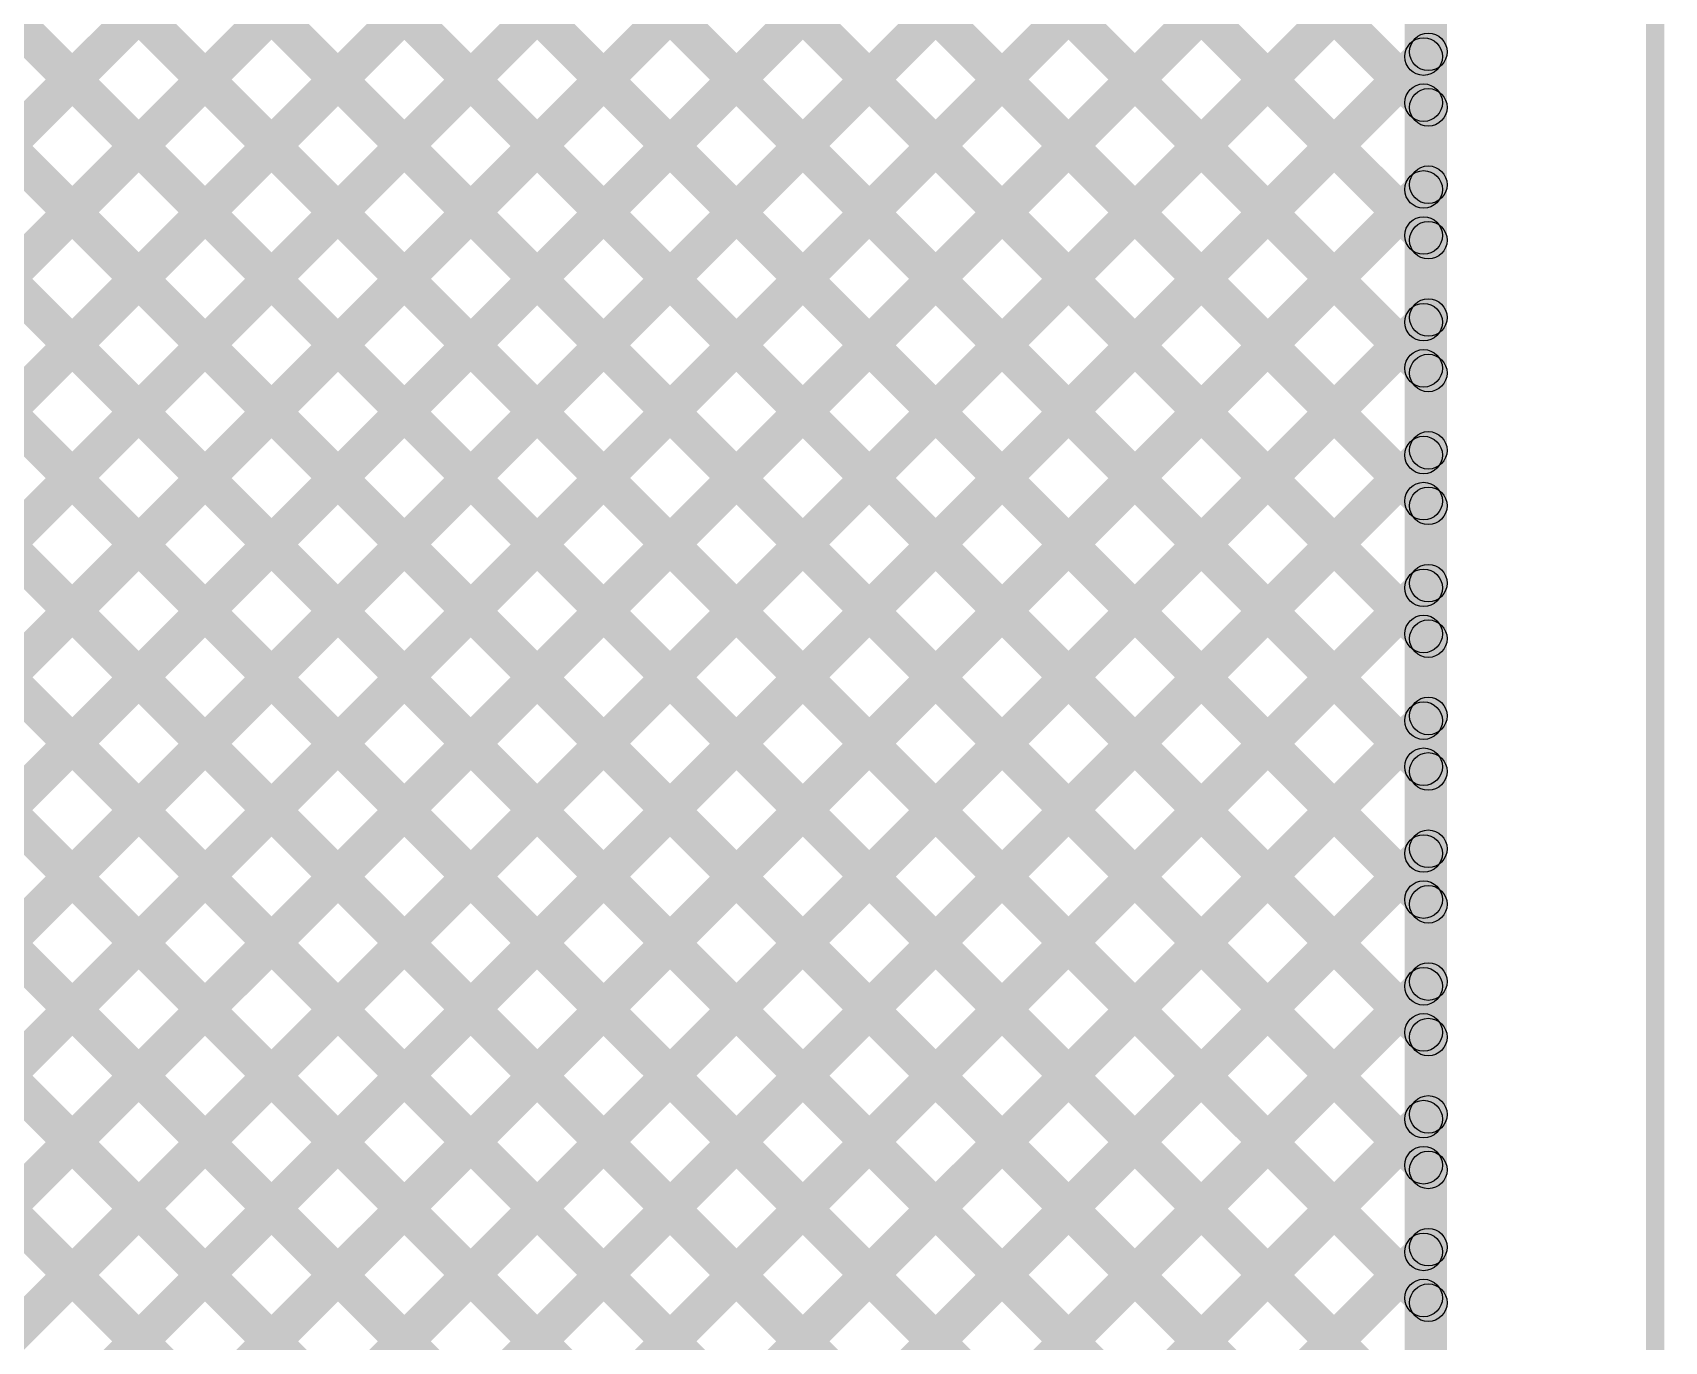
# Model space of a CAD drawing. Header units: millimetres. Extents: x 0 to 5.55, y 0 to 1.02.
# Drawn here: x 5.2058 to 5.5533, y 0.2559 to 0.5346 of the extents above; entities that cross this region are included whole.
import ezdxf

# ---------------------------------------------------------------- set-up
doc = ezdxf.new("R2010")
doc.units = ezdxf.units.MM
doc.header["$MEASUREMENT"] = 0
for name, color, linetype in [('BottomLayer', 5, 'Continuous'), ('Mechanical2', 216, 'Continuous'), ('TopLayer', 1, 'Continuous')]:
    doc.layers.add(name, color=color, linetype=linetype)

msp = doc.modelspace()

# ---------------------------------------------------------------- hatches: boundary and pattern name
at = {"layer": 'BottomLayer'}
for points in [[(4.4865, 0.99217), (4.49216, 0.99783), (5.34921, 0.14078), (5.34355, 0.13512)], [(4.51479, 0.99217), (4.52045, 0.99783), (5.36171, 0.15656), (5.35606, 0.1509)], [(4.54307, 0.99217), (4.54872, 0.99783), (5.37978, 0.16677), (5.37412, 0.16112)], [(4.57135, 0.99217), (4.57701, 0.99783), (5.40636, 0.16847), (5.40071, 0.16282)], [(4.59964, 0.99217), (4.60529, 0.99783), (5.50483, 0.09829), (5.49917, 0.09264)], [(4.62792, 0.99217), (4.63358, 0.99783), (5.50483, 0.12658), (5.49917, 0.12092)], [(4.6562, 0.99217), (4.66186, 0.99783), (5.50483, 0.15486), (5.49917, 0.1492)], [(4.68449, 0.99217), (4.69015, 0.99783), (5.50483, 0.18315), (5.49917, 0.17749)], [(4.71277, 0.99217), (4.71843, 0.99783), (5.50483, 0.21143), (5.49917, 0.20577)], [(4.74106, 0.99217), (4.74671, 0.99783), (5.50483, 0.23971), (5.49917, 0.23406)], [(4.76934, 0.99217), (4.775, 0.99783), (5.50483, 0.268), (5.49917, 0.26234)], [(4.79763, 0.99217), (4.80328, 0.99783), (5.50483, 0.29628), (5.49917, 0.29063)], [(4.82591, 0.99217), (4.83157, 0.99783), (5.50483, 0.32457), (5.49917, 0.31891)], [(4.85419, 0.99217), (4.85985, 0.99783), (5.50483, 0.35285), (5.49917, 0.34719)], [(4.88248, 0.99217), (4.88814, 0.99783), (5.50483, 0.38114), (5.49917, 0.37548)], [(4.91076, 0.99217), (4.91642, 0.99783), (5.50483, 0.40942), (5.49917, 0.40376)], [(4.93905, 0.99217), (4.9447, 0.99783), (5.50483, 0.4377), (5.49917, 0.43205)], [(4.96733, 0.99217), (4.97299, 0.99783), (5.50483, 0.46599), (5.49917, 0.46033)], [(4.99562, 0.99217), (5.00127, 0.99783), (5.50483, 0.49427), (5.49917, 0.48862)], [(5.0239, 0.99217), (5.02956, 0.99783), (5.50483, 0.52256), (5.49917, 0.5169)], [(5.506, 0.04143), (5.498, 0.04143), (5.498, 0.995), (5.506, 0.995)], [(4.73387, 0.0386), (4.72821, 0.04426), (5.49917, 0.81522), (5.50483, 0.80956)], [(4.76215, 0.0386), (4.7565, 0.04426), (5.49917, 0.78693), (5.50483, 0.78128)], [(4.79044, 0.0386), (4.78478, 0.04426), (5.49917, 0.75865), (5.50483, 0.75299)], [(4.81872, 0.0386), (4.81307, 0.04426), (5.49917, 0.73037), (5.50483, 0.72471)], [(4.84701, 0.0386), (4.84135, 0.04426), (5.49917, 0.70208), (5.50483, 0.69643)], [(4.87529, 0.0386), (4.86963, 0.04426), (5.49917, 0.6738), (5.50483, 0.66814)], [(4.90358, 0.0386), (4.89792, 0.04426), (5.49917, 0.64551), (5.50483, 0.63986)], [(4.93186, 0.0386), (4.9262, 0.04426), (5.49917, 0.61723), (5.50483, 0.61157)], [(4.96014, 0.0386), (4.95449, 0.04426), (5.49917, 0.58894), (5.50483, 0.58329)], [(4.98843, 0.0386), (4.98277, 0.04426), (5.49917, 0.56066), (5.50483, 0.555)], [(5.01671, 0.0386), (5.01106, 0.04426), (5.49917, 0.53238), (5.50483, 0.52672)], [(5.045, 0.0386), (5.03934, 0.04426), (5.49917, 0.50409), (5.50483, 0.49843)], [(5.07328, 0.0386), (5.06762, 0.04426), (5.49917, 0.47581), (5.50483, 0.47015)], [(5.10157, 0.0386), (5.09591, 0.04426), (5.49917, 0.44752), (5.50483, 0.44187)], [(5.12985, 0.0386), (5.12419, 0.04426), (5.49917, 0.41924), (5.50483, 0.41358)], [(5.15813, 0.0386), (5.15248, 0.04426), (5.49917, 0.39095), (5.50483, 0.3853)], [(5.18642, 0.0386), (5.18076, 0.04426), (5.49917, 0.36267), (5.50483, 0.35701)], [(5.2147, 0.0386), (5.20905, 0.04426), (5.49917, 0.33439), (5.50483, 0.32873)], [(5.24299, 0.0386), (5.23733, 0.04426), (5.49917, 0.3061), (5.50483, 0.30044)], [(5.39637, 0.1637), (5.39071, 0.16936), (5.49917, 0.27782), (5.50483, 0.27216)]]:
    msp.add_hatch(color=5, dxfattribs=at).paths.add_polyline_path(points)
h = msp.add_hatch(color=5, dxfattribs=at)
edge = h.paths.add_edge_path()
edge.add_arc((5.502, 0.52955), 0.004, 0, 360)
h = msp.add_hatch(color=5, dxfattribs=at)
edge = h.paths.add_edge_path()
edge.add_arc((5.502, 0.51973), 0.004, 0, 360)
h = msp.add_hatch(color=5, dxfattribs=at)
edge = h.paths.add_edge_path()
edge.add_arc((5.502, 0.50126), 0.004, 0, 360)
h = msp.add_hatch(color=5, dxfattribs=at)
edge = h.paths.add_edge_path()
edge.add_arc((5.502, 0.49144), 0.004, 0, 360)
h = msp.add_hatch(color=5, dxfattribs=at)
edge = h.paths.add_edge_path()
edge.add_arc((5.502, 0.47298), 0.004, 0, 360)
h = msp.add_hatch(color=5, dxfattribs=at)
edge = h.paths.add_edge_path()
edge.add_arc((5.502, 0.46316), 0.004, 0, 360)
h = msp.add_hatch(color=5, dxfattribs=at)
edge = h.paths.add_edge_path()
edge.add_arc((5.502, 0.44469), 0.004, 0, 360)
h = msp.add_hatch(color=5, dxfattribs=at)
edge = h.paths.add_edge_path()
edge.add_arc((5.502, 0.43488), 0.004, 0, 360)
h = msp.add_hatch(color=5, dxfattribs=at)
edge = h.paths.add_edge_path()
edge.add_arc((5.502, 0.41641), 0.004, 0, 360)
h = msp.add_hatch(color=5, dxfattribs=at)
edge = h.paths.add_edge_path()
edge.add_arc((5.502, 0.40659), 0.004, 0, 360)
h = msp.add_hatch(color=5, dxfattribs=at)
edge = h.paths.add_edge_path()
edge.add_arc((5.502, 0.38813), 0.004, 0, 360)
h = msp.add_hatch(color=5, dxfattribs=at)
edge = h.paths.add_edge_path()
edge.add_arc((5.502, 0.37831), 0.004, 0, 360)
h = msp.add_hatch(color=5, dxfattribs=at)
edge = h.paths.add_edge_path()
edge.add_arc((5.502, 0.35984), 0.004, 0, 360)
h = msp.add_hatch(color=5, dxfattribs=at)
edge = h.paths.add_edge_path()
edge.add_arc((5.502, 0.35002), 0.004, 0, 360)
h = msp.add_hatch(color=5, dxfattribs=at)
edge = h.paths.add_edge_path()
edge.add_arc((5.502, 0.33156), 0.004, 0, 360)
h = msp.add_hatch(color=5, dxfattribs=at)
edge = h.paths.add_edge_path()
edge.add_arc((5.502, 0.32174), 0.004, 0, 360)
h = msp.add_hatch(color=5, dxfattribs=at)
edge = h.paths.add_edge_path()
edge.add_arc((5.502, 0.30327), 0.004, 0, 360)
h = msp.add_hatch(color=5, dxfattribs=at)
edge = h.paths.add_edge_path()
edge.add_arc((5.502, 0.29345), 0.004, 0, 360)
h = msp.add_hatch(color=5, dxfattribs=at)
edge = h.paths.add_edge_path()
edge.add_arc((5.502, 0.27499), 0.004, 0, 360)
h = msp.add_hatch(color=5, dxfattribs=at)
edge = h.paths.add_edge_path()
edge.add_arc((5.502, 0.26517), 0.004, 0, 360)
at = {"layer": 'Mechanical2'}
msp.add_hatch(color=216, dxfattribs=at).paths.add_polyline_path([(5.55327, -0.00129), (5.54933, -0.00129), (5.54933, 1.02233), (5.55327, 1.02233)])
at = {"layer": 'TopLayer'}
for points in [[(4.48794, 0.99074), (4.49359, 0.9964), (5.34921, 0.14078), (5.34355, 0.13512)], [(4.51622, 0.99074), (4.52188, 0.9964), (5.36171, 0.15656), (5.35606, 0.1509)], [(4.5445, 0.99074), (4.55016, 0.9964), (5.37978, 0.16677), (5.37412, 0.16112)], [(4.57278, 0.99074), (4.57844, 0.9964), (5.40636, 0.16847), (5.40071, 0.16282)], [(4.60107, 0.99074), (4.60673, 0.9964), (5.50583, 0.09729), (5.50017, 0.09164)], [(4.62935, 0.99074), (4.63501, 0.9964), (5.50583, 0.12558), (5.50017, 0.11992)], [(4.65764, 0.99074), (4.66329, 0.9964), (5.50583, 0.15386), (5.50017, 0.1482)], [(4.68592, 0.99074), (4.69158, 0.9964), (5.50583, 0.18215), (5.50017, 0.17649)], [(4.71421, 0.99074), (4.71986, 0.9964), (5.50583, 0.21043), (5.50017, 0.20477)], [(4.74249, 0.99074), (4.74815, 0.9964), (5.50583, 0.23871), (5.50017, 0.23306)], [(4.77077, 0.99074), (4.77643, 0.9964), (5.50583, 0.267), (5.50017, 0.26134)], [(4.79906, 0.99074), (4.80472, 0.9964), (5.50583, 0.29528), (5.50017, 0.28963)], [(4.82734, 0.99074), (4.833, 0.9964), (5.50583, 0.32357), (5.50017, 0.31791)], [(4.85563, 0.99074), (4.86128, 0.9964), (5.50583, 0.35185), (5.50017, 0.34619)], [(4.88391, 0.99074), (4.88957, 0.9964), (5.50583, 0.38014), (5.50017, 0.37448)], [(4.9122, 0.99074), (4.91785, 0.9964), (5.50583, 0.40842), (5.50017, 0.40276)], [(4.94048, 0.99074), (4.94614, 0.9964), (5.50583, 0.4367), (5.50017, 0.43105)], [(4.96876, 0.99074), (4.97442, 0.9964), (5.50583, 0.46499), (5.50017, 0.45933)], [(4.99705, 0.99074), (5.00271, 0.9964), (5.50583, 0.49327), (5.50017, 0.48762)], [(5.02533, 0.99074), (5.03099, 0.9964), (5.50583, 0.52156), (5.50017, 0.5159)], [(5.507, 0.04), (5.499, 0.04), (5.499, 0.99357), (5.507, 0.99357)], [(4.73244, 0.03717), (4.72678, 0.04283), (5.50017, 0.81622), (5.50583, 0.81056)], [(4.76072, 0.03717), (4.75507, 0.04283), (5.50017, 0.78793), (5.50583, 0.78228)], [(4.78901, 0.03717), (4.78335, 0.04283), (5.50017, 0.75965), (5.50583, 0.75399)], [(4.81729, 0.03717), (4.81163, 0.04283), (5.50017, 0.73137), (5.50583, 0.72571)], [(4.84558, 0.03717), (4.83992, 0.04283), (5.50017, 0.70308), (5.50583, 0.69742)], [(4.87386, 0.03717), (4.8682, 0.04283), (5.50017, 0.6748), (5.50583, 0.66914)], [(4.90214, 0.03717), (4.89649, 0.04283), (5.50017, 0.64651), (5.50583, 0.64086)], [(4.93043, 0.03717), (4.92477, 0.04283), (5.50017, 0.61823), (5.50583, 0.61257)], [(4.95871, 0.03717), (4.95306, 0.04283), (5.50017, 0.58994), (5.50583, 0.58429)], [(4.987, 0.03717), (4.98134, 0.04283), (5.50017, 0.56166), (5.50583, 0.556)], [(5.01528, 0.03717), (5.00962, 0.04283), (5.50017, 0.53338), (5.50583, 0.52772)], [(5.04357, 0.03717), (5.03791, 0.04283), (5.50017, 0.50509), (5.50583, 0.49943)], [(5.07185, 0.03717), (5.06619, 0.04283), (5.50017, 0.47681), (5.50583, 0.47115)], [(5.10013, 0.03717), (5.09448, 0.04283), (5.50017, 0.44852), (5.50583, 0.44287)], [(5.12842, 0.03717), (5.12276, 0.04283), (5.50017, 0.42024), (5.50583, 0.41458)], [(5.1567, 0.03717), (5.15105, 0.04283), (5.50017, 0.39195), (5.50583, 0.3863)], [(5.18499, 0.03717), (5.17933, 0.04283), (5.50017, 0.36367), (5.50583, 0.35801)], [(5.21327, 0.03717), (5.20761, 0.04283), (5.50017, 0.33539), (5.50583, 0.32973)], [(5.24156, 0.03717), (5.2359, 0.04283), (5.50017, 0.3071), (5.50583, 0.30144)], [(5.39637, 0.1637), (5.39071, 0.16936), (5.50017, 0.27882), (5.50583, 0.27316)]]:
    msp.add_hatch(color=1, dxfattribs=at).paths.add_polyline_path(points)
h = msp.add_hatch(color=1, dxfattribs=at)
edge = h.paths.add_edge_path()
edge.add_arc((5.503, 0.53055), 0.004, 0, 360)
h = msp.add_hatch(color=1, dxfattribs=at)
edge = h.paths.add_edge_path()
edge.add_arc((5.503, 0.51873), 0.004, 0, 360)
h = msp.add_hatch(color=1, dxfattribs=at)
edge = h.paths.add_edge_path()
edge.add_arc((5.503, 0.50226), 0.004, 0, 360)
h = msp.add_hatch(color=1, dxfattribs=at)
edge = h.paths.add_edge_path()
edge.add_arc((5.503, 0.49044), 0.004, 0, 360)
h = msp.add_hatch(color=1, dxfattribs=at)
edge = h.paths.add_edge_path()
edge.add_arc((5.503, 0.47398), 0.004, 0, 360)
h = msp.add_hatch(color=1, dxfattribs=at)
edge = h.paths.add_edge_path()
edge.add_arc((5.503, 0.46216), 0.004, 0, 360)
h = msp.add_hatch(color=1, dxfattribs=at)
edge = h.paths.add_edge_path()
edge.add_arc((5.503, 0.44569), 0.004, 0, 360)
h = msp.add_hatch(color=1, dxfattribs=at)
edge = h.paths.add_edge_path()
edge.add_arc((5.503, 0.43388), 0.004, 0, 360)
h = msp.add_hatch(color=1, dxfattribs=at)
edge = h.paths.add_edge_path()
edge.add_arc((5.503, 0.41741), 0.004, 0, 360)
h = msp.add_hatch(color=1, dxfattribs=at)
edge = h.paths.add_edge_path()
edge.add_arc((5.503, 0.40559), 0.004, 0, 360)
h = msp.add_hatch(color=1, dxfattribs=at)
edge = h.paths.add_edge_path()
edge.add_arc((5.503, 0.38913), 0.004, 0, 360)
h = msp.add_hatch(color=1, dxfattribs=at)
edge = h.paths.add_edge_path()
edge.add_arc((5.503, 0.37731), 0.004, 0, 360)
h = msp.add_hatch(color=1, dxfattribs=at)
edge = h.paths.add_edge_path()
edge.add_arc((5.503, 0.36084), 0.004, 0, 360)
h = msp.add_hatch(color=1, dxfattribs=at)
edge = h.paths.add_edge_path()
edge.add_arc((5.503, 0.34902), 0.004, 0, 360)
h = msp.add_hatch(color=1, dxfattribs=at)
edge = h.paths.add_edge_path()
edge.add_arc((5.503, 0.33256), 0.004, 0, 360)
h = msp.add_hatch(color=1, dxfattribs=at)
edge = h.paths.add_edge_path()
edge.add_arc((5.503, 0.32074), 0.004, 0, 360)
h = msp.add_hatch(color=1, dxfattribs=at)
edge = h.paths.add_edge_path()
edge.add_arc((5.503, 0.30427), 0.004, 0, 360)
h = msp.add_hatch(color=1, dxfattribs=at)
edge = h.paths.add_edge_path()
edge.add_arc((5.503, 0.29245), 0.004, 0, 360)
h = msp.add_hatch(color=1, dxfattribs=at)
edge = h.paths.add_edge_path()
edge.add_arc((5.503, 0.27599), 0.004, 0, 360)
h = msp.add_hatch(color=1, dxfattribs=at)
edge = h.paths.add_edge_path()
edge.add_arc((5.503, 0.26417), 0.004, 0, 360)

# ---------------------------------------------------------------- linework, layer by layer
at = {"layer": 'BottomLayer'}
for centre in [(5.502, 0.52955), (5.502, 0.51973), (5.502, 0.50126), (5.502, 0.49144), (5.502, 0.47298), (5.502, 0.46316), (5.502, 0.44469), (5.502, 0.43488), (5.502, 0.41641), (5.502, 0.40659), (5.502, 0.38813), (5.502, 0.37831), (5.502, 0.35984), (5.502, 0.35002), (5.502, 0.33156), (5.502, 0.32174), (5.502, 0.30327), (5.502, 0.29345), (5.502, 0.27499), (5.502, 0.26517)]:
    msp.add_circle(centre, 0.004, dxfattribs=at)
at = {"layer": 'TopLayer'}
for centre in [(5.503, 0.53055), (5.503, 0.51873), (5.503, 0.50226), (5.503, 0.49044), (5.503, 0.47398), (5.503, 0.46216), (5.503, 0.44569), (5.503, 0.43388), (5.503, 0.41741), (5.503, 0.40559), (5.503, 0.38913), (5.503, 0.37731), (5.503, 0.36084), (5.503, 0.34902), (5.503, 0.33256), (5.503, 0.32074), (5.503, 0.30427), (5.503, 0.29245), (5.503, 0.27599), (5.503, 0.26417)]:
    msp.add_circle(centre, 0.004, dxfattribs=at)

doc.saveas('drawing.dxf')
